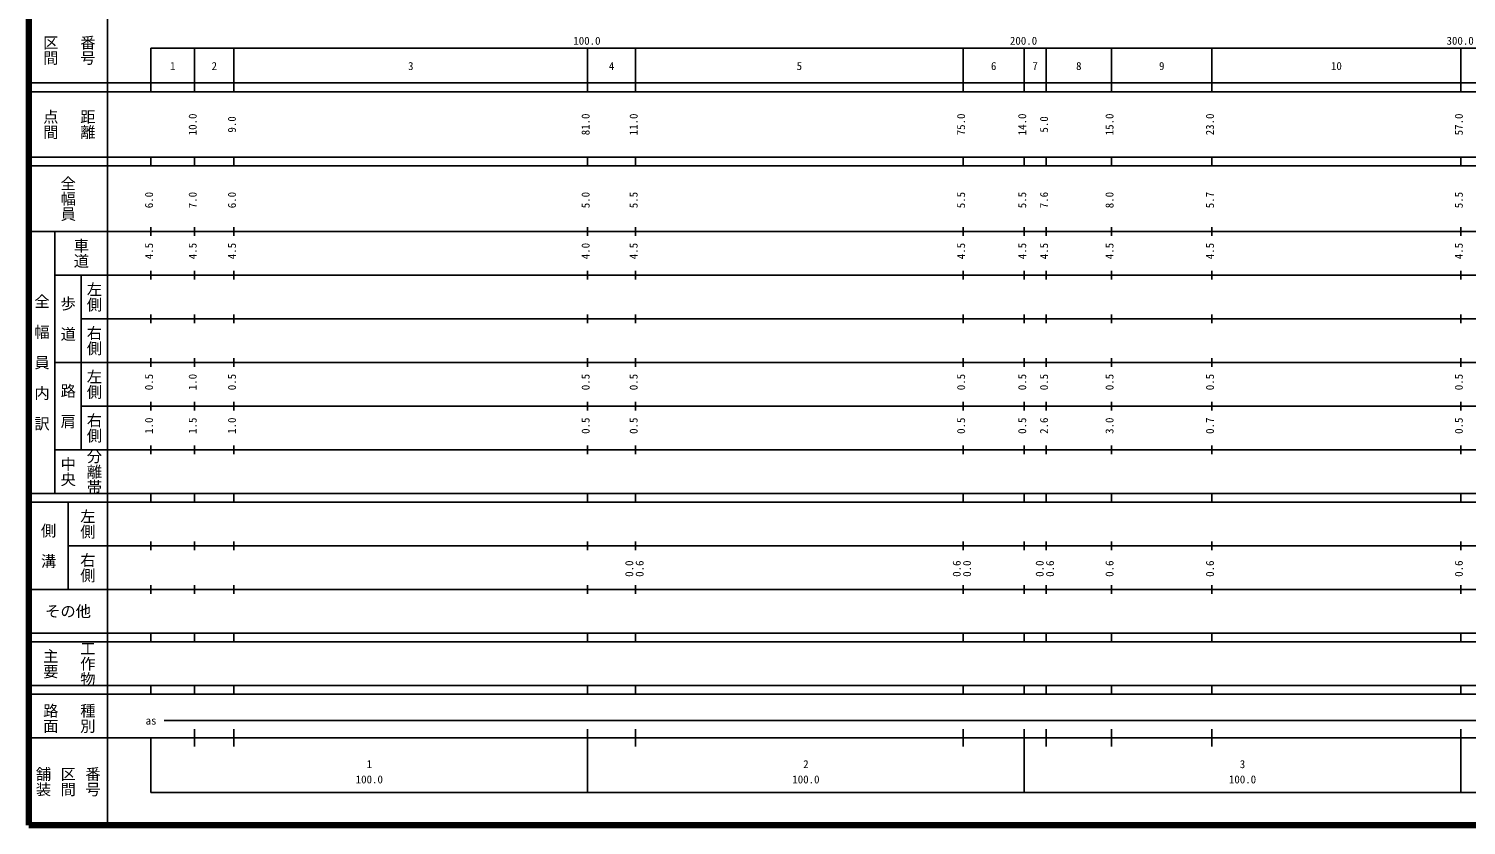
# Model space of a CAD drawing. Units: millimetres on the paper, enlarged 1000 times. Extents: x 40000 to 680000, y 20000 to 380000.
# Drawn here: x 40000 to 369244, y 20000 to 202409 of the extents above; entities that cross this region are included whole.
import ezdxf
from ezdxf.enums import TextEntityAlignment as Align

# ---------------------------------------------------------------- set-up
doc = ezdxf.new("R2010")
doc.units = ezdxf.units.MM
doc.header["$LTSCALE"] = 1000
doc.layers.add('M-TTL', color=2, linetype='Continuous', lineweight=140)
doc.layers.add('M-TTL-BAND', color=7, linetype='Continuous', lineweight=25)
doc.styles.add('@ＭＳ ゴシック', font='')
doc.styles.add('ＭＳ ゴシック', font='')
doc.styles.get('@ＭＳ ゴシック').set_extended_font_data('@MS Gothic')
doc.styles.get('ＭＳ ゴシック').set_extended_font_data('MS Gothic')

msp = doc.modelspace()

# ---------------------------------------------------------------- linework, layer by layer
at = {"layer": 'M-TTL'}
for p, q in [((40000, 380000), (40000, 20000)), ((40000, 20000), (680000, 20000))]:
    msp.add_line(p, q, dxfattribs=at)
at = {"layer": 'M-TTL-BAND'}
for p, q in [((58000, 370000), (58000, 20000)), ((68000, 198000), (579000, 198000)), ((68000, 198000), (68000, 188000)), ((78000, 188000), (78000, 198000)), ((87000, 188000), (87000, 198000)), ((168000, 188000), (168000, 198000)), ((179000, 188000), (179000, 198000)), ((254000, 188000), (254000, 198000)), ((268000, 188000), (268000, 198000)), ((273000, 188000), (273000, 198000)), ((288000, 188000), (288000, 198000)), ((311000, 188000), (311000, 198000)), ((368000, 188000), (368000, 198000)), ((40000, 190000), (579000, 190000)), ((40000, 188000), (579000, 188000)), ((40000, 173000), (579000, 173000)), ((68000, 171000), (68000, 173000)), ((78000, 171000), (78000, 173000)), ((87000, 171000), (87000, 173000)), ((168000, 171000), (168000, 173000)), ((179000, 171000), (179000, 173000)), ((254000, 171000), (254000, 173000)), ((268000, 171000), (268000, 173000)), ((273000, 171000), (273000, 173000)), ((288000, 171000), (288000, 173000)), ((311000, 171000), (311000, 173000)), ((368000, 171000), (368000, 173000)), ((40000, 171000), (579000, 171000)), ((40000, 156000), (579000, 156000)), ((46000, 96000), (46000, 156000)), ((68000, 155000), (68000, 157000)), ((78000, 155000), (78000, 157000)), ((87000, 155000), (87000, 157000)), ((168000, 155000), (168000, 157000)), ((179000, 155000), (179000, 157000)), ((254000, 155000), (254000, 157000)), ((268000, 155000), (268000, 157000)), ((273000, 155000), (273000, 157000)), ((288000, 155000), (288000, 157000)), ((311000, 155000), (311000, 157000)), ((368000, 155000), (368000, 157000)), ((46000, 146000), (579000, 146000)), ((52000, 146000), (52000, 106000)), ((68000, 145000), (68000, 147000)), ((78000, 145000), (78000, 147000)), ((87000, 145000), (87000, 147000)), ((168000, 145000), (168000, 147000)), ((179000, 145000), (179000, 147000)), ((254000, 145000), (254000, 147000)), ((268000, 145000), (268000, 147000)), ((273000, 145000), (273000, 147000)), ((288000, 145000), (288000, 147000)), ((311000, 145000), (311000, 147000)), ((368000, 145000), (368000, 147000)), ((52000, 136000), (579000, 136000)), ((68000, 135000), (68000, 137000)), ((78000, 135000), (78000, 137000)), ((87000, 135000), (87000, 137000)), ((168000, 135000), (168000, 137000)), ((179000, 135000), (179000, 137000)), ((254000, 135000), (254000, 137000)), ((268000, 135000), (268000, 137000)), ((273000, 135000), (273000, 137000)), ((288000, 135000), (288000, 137000)), ((311000, 135000), (311000, 137000)), ((368000, 135000), (368000, 137000)), ((46000, 126000), (579000, 126000)), ((68000, 125000), (68000, 127000)), ((78000, 125000), (78000, 127000)), ((87000, 125000), (87000, 127000)), ((168000, 125000), (168000, 127000)), ((179000, 125000), (179000, 127000)), ((254000, 125000), (254000, 127000)), ((268000, 125000), (268000, 127000)), ((273000, 125000), (273000, 127000)), ((288000, 125000), (288000, 127000)), ((311000, 125000), (311000, 127000)), ((368000, 125000), (368000, 127000)), ((52000, 116000), (579000, 116000)), ((68000, 115000), (68000, 117000)), ((78000, 115000), (78000, 117000)), ((87000, 115000), (87000, 117000)), ((168000, 115000), (168000, 117000)), ((179000, 115000), (179000, 117000)), ((254000, 115000), (254000, 117000)), ((268000, 115000), (268000, 117000)), ((273000, 115000), (273000, 117000)), ((288000, 115000), (288000, 117000)), ((311000, 115000), (311000, 117000)), ((368000, 115000), (368000, 117000)), ((46000, 106000), (579000, 106000)), ((68000, 105000), (68000, 107000)), ((78000, 105000), (78000, 107000)), ((87000, 105000), (87000, 107000)), ((168000, 105000), (168000, 107000)), ((179000, 105000), (179000, 107000)), ((254000, 105000), (254000, 107000)), ((268000, 105000), (268000, 107000)), ((273000, 105000), (273000, 107000)), ((288000, 105000), (288000, 107000)), ((311000, 105000), (311000, 107000)), ((368000, 105000), (368000, 107000)), ((40000, 96000), (579000, 96000)), ((68000, 94000), (68000, 96000)), ((78000, 94000), (78000, 96000)), ((87000, 94000), (87000, 96000)), ((168000, 94000), (168000, 96000)), ((179000, 94000), (179000, 96000)), ((254000, 94000), (254000, 96000)), ((268000, 94000), (268000, 96000)), ((273000, 94000), (273000, 96000)), ((288000, 94000), (288000, 96000)), ((311000, 94000), (311000, 96000)), ((368000, 94000), (368000, 96000)), ((40000, 94000), (579000, 94000)), ((49000, 94000), (49000, 74000)), ((49000, 84000), (579000, 84000)), ((68000, 83000), (68000, 85000)), ((78000, 83000), (78000, 85000)), ((87000, 83000), (87000, 85000)), ((168000, 83000), (168000, 85000)), ((179000, 83000), (179000, 85000)), ((254000, 83000), (254000, 85000)), ((268000, 83000), (268000, 85000)), ((273000, 83000), (273000, 85000)), ((288000, 83000), (288000, 85000)), ((311000, 83000), (311000, 85000)), ((368000, 83000), (368000, 85000)), ((40000, 74000), (579000, 74000)), ((68000, 73000), (68000, 75000)), ((78000, 73000), (78000, 75000)), ((87000, 73000), (87000, 75000)), ((168000, 73000), (168000, 75000)), ((179000, 73000), (179000, 75000)), ((254000, 73000), (254000, 75000)), ((268000, 73000), (268000, 75000)), ((273000, 73000), (273000, 75000)), ((288000, 73000), (288000, 75000)), ((311000, 73000), (311000, 75000)), ((368000, 73000), (368000, 75000)), ((40000, 64000), (579000, 64000)), ((68000, 62000), (68000, 64000)), ((78000, 62000), (78000, 64000)), ((87000, 62000), (87000, 64000)), ((168000, 62000), (168000, 64000)), ((179000, 62000), (179000, 64000)), ((254000, 62000), (254000, 64000)), ((268000, 62000), (268000, 64000)), ((273000, 62000), (273000, 64000)), ((288000, 62000), (288000, 64000)), ((311000, 62000), (311000, 64000)), ((368000, 62000), (368000, 64000)), ((40000, 62000), (579000, 62000)), ((40000, 52000), (579000, 52000)), ((40000, 50000), (579000, 50000)), ((68000, 50000), (68000, 52000)), ((78000, 50000), (78000, 52000)), ((87000, 50000), (87000, 52000)), ((168000, 50000), (168000, 52000)), ((179000, 50000), (179000, 52000)), ((254000, 50000), (254000, 52000)), ((268000, 50000), (268000, 52000)), ((273000, 50000), (273000, 52000)), ((288000, 50000), (288000, 52000)), ((311000, 50000), (311000, 52000)), ((368000, 50000), (368000, 52000)), ((71000, 44000), (565000, 44000)), ((40000, 40000), (579000, 40000)), ((68000, 40000), (68000, 27500)), ((78000, 38000), (78000, 42000)), ((87000, 38000), (87000, 42000)), ((168000, 27500), (168000, 42000)), ((179000, 38000), (179000, 42000)), ((254000, 38000), (254000, 42000)), ((268000, 27500), (268000, 42000)), ((273000, 38000), (273000, 42000)), ((288000, 38000), (288000, 42000)), ((311000, 38000), (311000, 42000)), ((368000, 27500), (368000, 42000)), ((68000, 27500), (579000, 27500))]:
    msp.add_line(p, q, dxfattribs=at)

# ---------------------------------------------------------------- texts
at = {"layer": 'M-TTL-BAND', "style": '@ＭＳ ゴシック'}
for s, p in [('区間', (45000, 197500)), ('番号', (53500, 197500)), ('点間', (45000, 180500)), ('距離', (53500, 180500)), ('全幅員', (49000, 163500)), ('車道', (52000, 151000)), ('全\u3000幅\u3000員\u3000内\u3000訳', (43000, 126000)), ('左側', (55000, 141000)), ('歩\u3000道', (49000, 136000)), ('右側', (55000, 131000)), ('左側', (55000, 121000)), ('路\u3000肩', (49000, 116000)), ('右側', (55000, 111000)), ('分離帯', (55000, 101000)), ('中央', (49000, 101000)), ('左側', (53500, 89000)), ('側\u3000溝', (44500, 84000)), ('右側', (53500, 79000)), ('主要', (45000, 57000)), ('工作物', (53500, 57000)), ('路面', (45000, 44500)), ('種別', (53500, 44500)), ('舗装', (43333, 30000)), ('区間', (49000, 30000)), ('番号', (54667, 30000))]:
    msp.add_text(s, height=2566, rotation=270, dxfattribs=at).set_placement(p, align=Align.MIDDLE_CENTER)
at = {"layer": 'M-TTL-BAND', "style": 'ＭＳ ゴシック'}
for s, p in [('100.0', (167844, 198195)), ('200.0', (267844, 198195)), ('300.0', (367844, 198195)), ('1', (73000, 192405)), ('2', (82500, 192405)), ('3', (127500, 192405)), ('4', (173500, 192405)), ('5', (216500, 192405)), ('6', (261000, 192405)), ('7', (270500, 192405)), ('8', (280500, 192405)), ('9', (299500, 192405)), ('10', (339500, 192405)), ('as', (68000, 42500)), ('1', (118000, 32523)), ('2', (218000, 32523)), ('3', (318000, 32523)), ('100.0', (118000, 29033)), ('100.0', (218000, 29033)), ('100.0', (318000, 29033))]:
    msp.add_text(s, height=1833, dxfattribs=at).set_placement(p, align=Align.BOTTOM_CENTER)
for s, p in [('10.0', (79000, 180500)), ('9.0', (88000, 180500)), ('81.0', (169000, 180500)), ('11.0', (180000, 180500)), ('75.0', (255000, 180500)), ('14.0', (269000, 180500)), ('5.0', (274000, 180500)), ('15.0', (289000, 180500)), ('23.0', (312000, 180500)), ('57.0', (369000, 180500)), ('6.0', (69000, 163174)), ('7.0', (79000, 163174)), ('6.0', (88000, 163174)), ('5.0', (169000, 163174)), ('5.5', (180000, 163174)), ('5.5', (255000, 163174)), ('5.5', (269000, 163174)), ('7.6', (274000, 163174)), ('8.0', (289000, 163174)), ('5.7', (312000, 163174)), ('5.5', (369000, 163174)), ('4.5', (69000, 151500)), ('4.5', (79000, 151500)), ('4.5', (88000, 151500)), ('4.0', (169000, 151500)), ('4.5', (180000, 151500)), ('4.5', (255000, 151500)), ('4.5', (269000, 151500)), ('4.5', (274000, 151500)), ('4.5', (289000, 151500)), ('4.5', (312000, 151500)), ('4.5', (369000, 151500)), ('0.5', (69000, 121500)), ('1.0', (79000, 121500)), ('0.5', (88000, 121500)), ('0.5', (169000, 121500)), ('0.5', (180000, 121500)), ('0.5', (255000, 121500)), ('0.5', (269000, 121500)), ('0.5', (274000, 121500)), ('0.5', (289000, 121500)), ('0.5', (312000, 121500)), ('0.5', (369000, 121500)), ('1.0', (69000, 111500)), ('1.5', (79000, 111500)), ('1.0', (88000, 111500)), ('0.5', (169000, 111500)), ('0.5', (180000, 111500)), ('0.5', (255000, 111500)), ('0.5', (269000, 111500)), ('2.6', (274000, 111500)), ('3.0', (289000, 111500)), ('0.7', (312000, 111500)), ('0.5', (369000, 111500)), ('0.0', (179000, 78764)), ('0.6', (181370, 78764)), ('0.6', (254000, 78764)), ('0.0', (256370, 78764)), ('0.0', (273000, 78764)), ('0.6', (275370, 78764)), ('0.6', (289000, 78764)), ('0.6', (312000, 78764)), ('0.6', (369000, 78764))]:
    msp.add_text(s, height=1833, rotation=90, dxfattribs=at).set_placement(p, align=Align.BOTTOM_CENTER)
msp.add_text('その他', height=2566, dxfattribs=at).set_placement((49000, 69000), align=Align.MIDDLE_CENTER)

doc.saveas('drawing.dxf')
